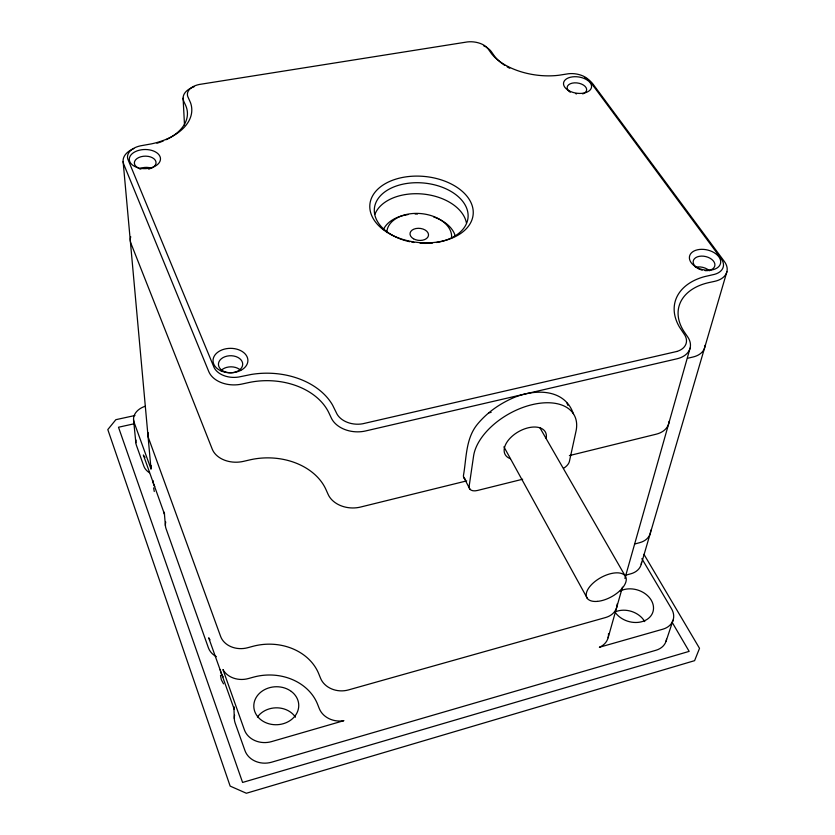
<?xml version="1.0" encoding="UTF-8"?>
<svg xmlns="http://www.w3.org/2000/svg" width="835" height="835" viewBox="0 0 835 835"><rect width="100%" height="100%" fill="white"/><g stroke="black" fill="none" stroke-linecap="round" stroke-linejoin="round"><path stroke-width="1.25" d="M608.11 637.773L622.43 587.172M624.904 578.425L690.096 348.091M641.217 564.303L726.909 271.688M666.079 641.217L673.104 620.102M626.302 575.023L630.832 573.791A19.508 14.873 15.5 0 0 641.541 562.372M635.132 543.888L639.756 542.646A19.998 14.978 15.2 0 0 650.705 530.183M522.658 479.227L477.432 490.479A10.083 5.814 -27.7 0 1 469.155 486.231L473.591 455.962A56.352 32.868 -29.4 0 1 531.895 404.724A56.352 32.868 -29.4 0 1 576.004 431.204L569.418 461.411A9.947 5.615 -29.7 0 1 563.729 468.184M466.702 480.887L360.522 507.054A25.259 19.132 3.4 0 1 328.134 494.404L326.005 489.634A61.696 47.011 -0.3 0 0 249.759 459.908L243.507 461.358A24.966 18.36 -1 0 1 212.247 449.146L130.949 243.361A22.399 14.487 -1.6 0 1 130.751 236.764M569.397 455.586L656.143 434.21A23.965 16.888 13.7 0 0 669.106 421.341M488.621 412.908L491.147 412.323M687.737 358.236L692.987 357.015A22.889 15.333 13.5 0 0 705.053 345.346M133.767 423.867L118.497 427.238L242.588 782.447L689.157 651.373L672.071 622.179M134.946 415.506L115.856 419.681L107.809 429.587L230.147 786.1L246.367 793.25L694.595 660.662L699.521 648.336L643.952 554.325M573.353 413.69C564.314 387.638 533.252 388.995 512.356 398.253C499.017 404.234 486.889 412.803 477.536 424.117C465.617 438.49 466.546 457.956 463.477 475.345A10.02 5.845 -27.8 0 0 465.523 479.332M644.735 621.595L643.409 619.58A20.698 16.272 17.4 0 0 615.374 611.804M641.865 558.657L671.528 608.767A20.134 15.625 18.1 0 1 662.896 629.183L599.384 647.271A20.301 16.147 15.9 0 0 608.506 633.546M539.796 427.562L625.164 575.92M503.912 446.808L587.443 598.58M223.519 683.844L221.327 679.773L220.492 675.358M463.561 476.973L469.917 489.206M566.986 403.044L567.863 405.351M153.64 487.87L154.266 491.523M133.558 419.807L135.844 442.686M123.121 161.562L150.937 468.237M164.37 513.222L165.424 525.831M183.095 98.196L184.514 125.177M234.311 718.559L233.894 706.765A21.167 17.838 -3.8 0 0 234.155 709.092L208.687 637.804A20.457 16.575 -3.9 0 0 210.002 639.787M148.119 432.593A19.622 14.247 -3.4 0 0 148.567 438.145L220.617 636.437A21.574 17.514 -3.2 0 0 247.619 647.741L253.026 646.29A53.085 44.443 -2.6 0 1 318.74 673.772L320.567 678.281A21.773 18.161 2.4 0 0 348.404 689.94L605.511 617.556A20.823 16.293 15.5 0 0 617.19 603.976M223.216 676.924A20.802 17.191 -3.9 0 1 220.252 669.534M154.736 486.481A19.048 14.185 -3.9 0 1 152.972 480.511M145.227 406.259A18.704 13.433 -3.7 0 0 134.111 422.395L151.062 469.155A19.163 14.164 -3.7 0 1 151.083 465.45M145.071 457.35A18.767 13.725 -3.8 0 1 144.424 456.599M143.85 455.816A18.767 13.725 -3.8 0 1 143.349 455.012L164.495 514.183A19.351 14.675 -3.9 0 1 164.328 512.262M149.465 472.735A18.589 13.694 -4 0 1 143.808 466.097L136.397 445.264A18.401 13.391 -3.9 0 1 136.011 440.045M234.593 715.073A20.938 17.754 -4.1 0 0 235.178 723.131L244.958 750.613A21.188 18.224 -4 0 0 271.615 762.198L656.007 650.246A19.779 15.531 18.5 0 0 666.539 639.224M216.369 656.665A20.249 16.512 -4.2 0 1 208.406 647.824L166.04 528.649A19.163 14.633 -4.1 0 1 165.748 522M614.8 611.794A21.073 16.376 17.1 0 0 646.937 619.476A21.073 16.376 17.1 0 0 644.255 593.09L643.117 592.391A21.073 16.376 17.1 0 0 620.322 590.94M257.441 717.025A22.065 18.829 -2.8 0 1 295.454 717.182M383.359 229.709A37.032 24.131 5.6 0 1 408.117 214.553M415.12 214.021A37.032 24.131 5.6 0 1 417.479 214.042M433.73 216.975A37.032 24.131 5.6 0 1 455.336 236.388M386.845 232.537A32.481 21.105 5.6 0 1 420.903 213.583A32.481 21.105 5.6 0 1 451.484 238.351M133.819 148.588A23.526 14.466 -1 0 0 123.799 164.37L208.771 371.575A26.376 18.558 -0.4 0 0 241.795 384.079L248.412 382.639A65.297 47.689 0.3 0 1 329.021 413.127L331.286 417.98A26.71 19.382 3.7 0 0 365.563 430.964L676.966 358.799A25.269 16.992 13.1 0 0 687.654 336.849L684.679 332.528A59.88 39.151 14.6 0 1 709.197 282.522L714.687 281.332A24.069 15.343 13 0 0 724.352 261.48L592.913 83.97A21.366 12.389 8.6 0 0 586.984 78.949M400.957 239.165A47.042 30.143 5.6 0 1 385.634 191.309A47.042 30.143 5.6 0 1 460.012 198.302A47.042 30.143 5.6 0 1 436.507 242.515M432.509 243.048A47.042 30.143 5.6 0 1 420.099 243.215M413.868 242.494A47.042 30.143 5.6 0 1 411.812 242.14M409.776 241.722A47.042 30.143 5.6 0 1 407.762 241.252M406.77 240.991A47.042 30.143 5.6 0 1 404.798 240.438M403.827 240.146A47.042 30.143 5.6 0 1 401.906 239.509M374.936 214.282A46.718 30.154 5.6 0 1 422.886 194.033A46.718 30.154 5.6 0 1 466.421 222.914M166.175 139.696A54.849 32.648 -1 0 0 185.464 104.98L183.909 101.63A22.347 13.245 0.7 0 1 194.064 86.777M163.222 141A54.849 32.648 -1 0 1 156.917 143.244M584.73 77.791A21.366 12.389 8.6 0 1 585.878 78.354M697.642 268.306A11.053 7.035 13 0 1 697.371 256.846A11.053 7.035 13 0 1 714.155 262.117A11.053 7.035 13 0 1 705.074 270.634M702.214 270.185A11.053 7.035 13 0 1 700.826 269.778M699.49 269.267A11.053 7.035 13 0 1 698.237 268.651M569.386 91.579A9.832 5.709 8.7 0 1 570.18 83.813A9.832 5.709 8.7 0 1 583.508 85.097A9.832 5.709 8.7 0 1 584.521 93.029M584.103 93.269A9.832 5.709 8.7 0 1 582.673 93.885M570.274 92.215A9.832 5.709 8.7 0 1 569.814 91.902M138.526 168.159A10.845 6.67 -1.1 0 1 136.961 158.587A10.845 6.67 -1.1 0 1 152.575 157.836A10.845 6.67 -1.1 0 1 152.836 167.47M152.314 167.772A10.845 6.67 -1.1 0 1 151.187 168.315M149.945 168.764A10.845 6.67 -1.1 0 1 148.63 169.108M140.969 169.014A10.845 6.67 -1.1 0 1 139.696 168.639M509.715 68.24A49.933 28.275 7.8 0 1 507.137 66.821M504.705 65.318A49.933 28.275 7.8 0 1 503.161 64.274M502.419 63.742A49.933 28.275 7.8 0 1 493.673 55.006L491.575 51.958A21.021 12.045 6.5 0 0 486.043 47.104M483.882 45.988A21.021 12.045 6.5 0 1 484.989 46.53M575.899 93.791A9.769 5.72 8.7 0 1 576.526 93.896M221.191 370.354A12.034 8.507 -0.6 0 1 240.699 370.343M510.425 458.707A23.046 13.433 -29.4 0 1 518.556 431.664A23.046 13.433 -29.4 0 1 546.184 438.406M695.419 267.325A10.97 7.035 13.1 0 1 709.426 270.77M139.612 168.774A10.761 6.68 -1.2 0 1 151.511 168.2M343.717 720.72L271.573 741.605A21.595 18.391 -3.6 0 1 244.404 729.884L222.955 669.555A21.011 17.316 -3.7 0 0 248.308 678.573L253.558 677.133A51.666 43.89 -3.2 0 1 317.55 704.187L319.314 708.644A21.188 17.952 2.1 0 0 343.717 720.72M676.809 351.472L362.64 423.783A21.418 15.51 3.7 0 1 337.027 414.108L332.622 405.173A70.933 51.697 0.3 0 0 251.158 374.477L238.82 377.002A21.157 14.853 -0.3 0 1 214.146 367.671L127.797 159.057A18.861 11.565 -1 0 1 140.478 145.833L151.354 143.891A59.556 35.362 -0.9 0 0 190.537 102.757L187.771 96.516A17.921 10.584 0.7 0 1 199.325 84.46L467.381 41.927A16.846 9.623 6.5 0 1 487.713 48.336L491.752 53.993A54.202 30.613 7.8 0 0 558.97 75.244L568.301 73.772A17.128 9.905 8.6 0 1 589.239 80.379L721.784 259.549A19.288 12.274 13 0 1 714.551 274.339L704.437 276.656A65.026 42.428 14.6 0 0 679.46 327.059L684.815 335.106A20.259 13.59 13.1 0 1 676.809 351.472M291.332 691.453L290.215 690.67A22.482 18.996 -2.4 0 0 254.111 702.84A22.482 18.996 -2.4 0 0 283.649 723.601A22.482 18.996 -2.4 0 0 291.332 691.453M413.471 238.758A9.279 6.033 5.6 0 0 428.418 235.794A9.279 6.033 5.6 0 0 415.913 228.54A9.279 6.033 5.6 0 0 413.471 238.758M221.265 370.99A17.441 12.233 -0.4 0 0 247.891 360.877A17.441 12.233 -0.4 0 0 222.204 349.823A17.441 12.233 -0.4 0 0 221.265 370.99M224.166 371.512A12.128 8.517 -0.5 0 0 242.693 364.477A12.128 8.517 -0.5 0 0 224.865 356.754A12.128 8.517 -0.5 0 0 224.166 371.512M568.792 90.629A14.143 8.183 8.7 0 0 591.42 87.696A14.143 8.183 8.7 0 0 572.413 76.872A14.143 8.183 8.7 0 0 568.792 90.629M137.086 167.459A15.594 9.571 -1.1 0 0 160.487 158.911A15.594 9.571 -1.1 0 0 137.128 150.874A15.594 9.571 -1.1 0 0 137.086 167.459M392.659 235.418A51.874 33.16 5.6 0 0 473.132 214.72A51.874 33.16 5.6 0 0 398.775 178.304A51.874 33.16 5.6 0 0 392.659 235.418M695.158 266.407A15.896 10.093 13 0 0 720.501 263.516A15.896 10.093 13 0 0 699.49 249.456A15.896 10.093 13 0 0 695.158 266.407M597.463 601.377A22.054 10.97 -28.8 0 0 626.219 578.613A22.054 10.97 -28.8 0 0 595.011 581.473A22.054 10.97 -28.8 0 0 597.463 601.377"/></g></svg>
